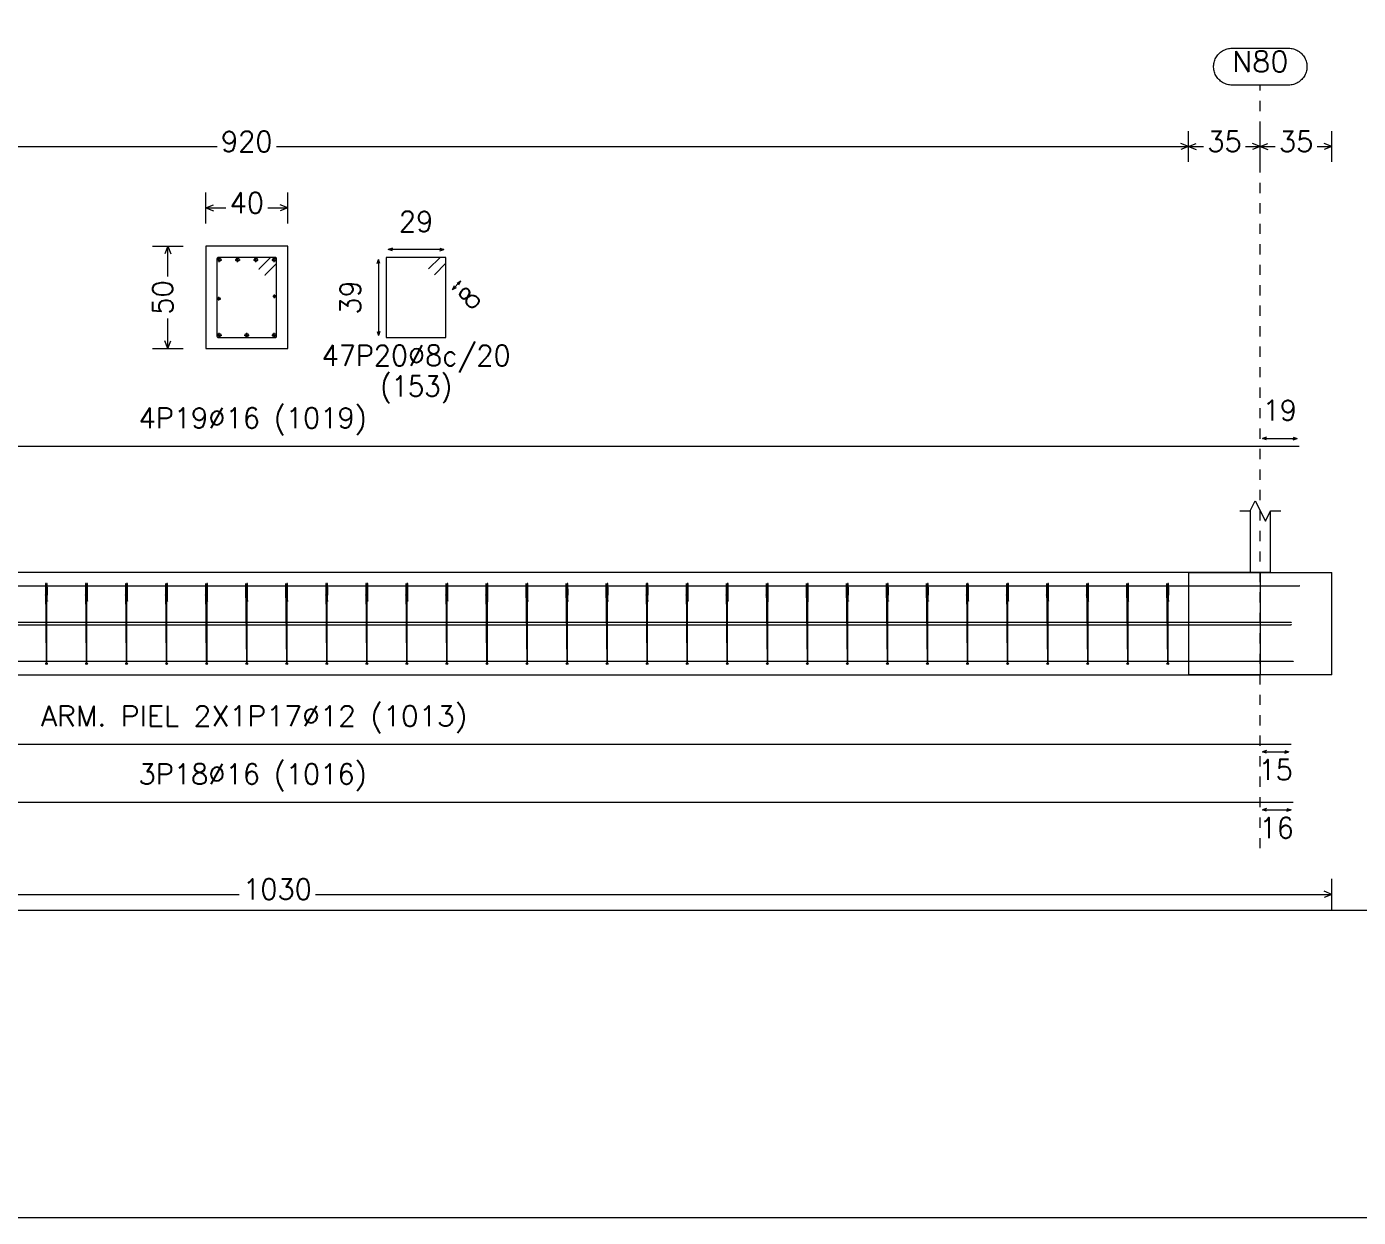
# Model space of a CAD drawing. Header units: millimetres. Extents: x -252 to 259, y -4 to 137.
# Drawn here: x 210.85 to 223.86, y 68.39 to 80.02 of the extents above; entities that cross this region are included whole.
import ezdxf
from ezdxf.enums import TextEntityAlignment as Align

# ---------------------------------------------------------------- set-up
doc = ezdxf.new("R2010")
doc.units = ezdxf.units.MM
doc.linetypes.add('CYPE_PUNTO', pattern=[0.075, 0, -0.075])
for name, color, linetype, lineweight in [('CIM_COTAS', 2, 'Continuous', 0), ('CIM_DIB_ARMADOS', 4, 'Continuous', 0), ('CIM_GEOMETRIA', 2, 'Continuous', 0), ('CIM_TXT_ARMADOS', 3, 'Continuous', 0), ('RECUAD_LIMITES', 2, 'Continuous', 0), ('RECUAD_MARCO', 1, 'Continuous', 20)]:
    doc.layers.add(name, color=color, linetype=linetype, lineweight=lineweight)
doc.styles.add('CYPETXT', font='romans__.ttf', dxfattribs={"height": 0.2})

msp = doc.modelspace()

# ---------------------------------------------------------------- hatches: boundary and pattern name
at = {"layer": 'CIM_DIB_ARMADOS'}
h = msp.add_hatch(color=256, dxfattribs=at)
edge = h.paths.add_edge_path(flags=0)
edge.add_arc((213.126, 77.658), 0.0016, 0, 360)
h = msp.add_hatch(color=256, dxfattribs=at)
edge = h.paths.add_edge_path(flags=0)
edge.add_arc((213.184, 77.6), 0.0016, 0, 360)
h = msp.add_hatch(color=256, dxfattribs=at)
edge = h.paths.add_edge_path(flags=0)
edge.add_arc((223.285, 74.562), 0.0016, 0, 360)
h = msp.add_hatch(color=256, dxfattribs=at)
edge = h.paths.add_edge_path(flags=0)
edge.add_arc((211.04, 74.473), 0.0016, 0, 360)
h = msp.add_hatch(color=256, dxfattribs=at)
edge = h.paths.add_edge_path(flags=0)
edge.add_arc((211.057, 74.415), 0.0016, 0, 360)
h = msp.add_hatch(color=256, dxfattribs=at)
edge = h.paths.add_edge_path(flags=0)
edge.add_arc((211.431, 74.473), 0.0016, 0, 360)
h = msp.add_hatch(color=256, dxfattribs=at)
edge = h.paths.add_edge_path(flags=0)
edge.add_arc((211.448, 74.415), 0.0016, 0, 360)
h = msp.add_hatch(color=256, dxfattribs=at)
edge = h.paths.add_edge_path(flags=0)
edge.add_arc((211.822, 74.473), 0.0016, 0, 360)
h = msp.add_hatch(color=256, dxfattribs=at)
edge = h.paths.add_edge_path(flags=0)
edge.add_arc((211.84, 74.415), 0.0016, 0, 360)
h = msp.add_hatch(color=256, dxfattribs=at)
edge = h.paths.add_edge_path(flags=0)
edge.add_arc((212.213, 74.473), 0.0016, 0, 360)
h = msp.add_hatch(color=256, dxfattribs=at)
edge = h.paths.add_edge_path(flags=0)
edge.add_arc((212.231, 74.415), 0.0016, 0, 360)
h = msp.add_hatch(color=256, dxfattribs=at)
edge = h.paths.add_edge_path(flags=0)
edge.add_arc((212.604, 74.473), 0.0016, 0, 360)
h = msp.add_hatch(color=256, dxfattribs=at)
edge = h.paths.add_edge_path(flags=0)
edge.add_arc((212.622, 74.415), 0.0016, 0, 360)
h = msp.add_hatch(color=256, dxfattribs=at)
edge = h.paths.add_edge_path(flags=0)
edge.add_arc((212.996, 74.473), 0.0016, 0, 360)
h = msp.add_hatch(color=256, dxfattribs=at)
edge = h.paths.add_edge_path(flags=0)
edge.add_arc((213.013, 74.415), 0.0016, 0, 360)
h = msp.add_hatch(color=256, dxfattribs=at)
edge = h.paths.add_edge_path(flags=0)
edge.add_arc((213.387, 74.473), 0.0016, 0, 360)
h = msp.add_hatch(color=256, dxfattribs=at)
edge = h.paths.add_edge_path(flags=0)
edge.add_arc((213.404, 74.415), 0.0016, 0, 360)
h = msp.add_hatch(color=256, dxfattribs=at)
edge = h.paths.add_edge_path(flags=0)
edge.add_arc((213.778, 74.473), 0.0016, 0, 360)
h = msp.add_hatch(color=256, dxfattribs=at)
edge = h.paths.add_edge_path(flags=0)
edge.add_arc((213.795, 74.415), 0.0016, 0, 360)
h = msp.add_hatch(color=256, dxfattribs=at)
edge = h.paths.add_edge_path(flags=0)
edge.add_arc((214.169, 74.473), 0.0016, 0, 360)
h = msp.add_hatch(color=256, dxfattribs=at)
edge = h.paths.add_edge_path(flags=0)
edge.add_arc((214.186, 74.415), 0.0016, 0, 360)
h = msp.add_hatch(color=256, dxfattribs=at)
edge = h.paths.add_edge_path(flags=0)
edge.add_arc((214.56, 74.473), 0.0016, 0, 360)
h = msp.add_hatch(color=256, dxfattribs=at)
edge = h.paths.add_edge_path(flags=0)
edge.add_arc((214.578, 74.415), 0.0016, 0, 360)
h = msp.add_hatch(color=256, dxfattribs=at)
edge = h.paths.add_edge_path(flags=0)
edge.add_arc((214.951, 74.473), 0.0016, 0, 360)
h = msp.add_hatch(color=256, dxfattribs=at)
edge = h.paths.add_edge_path(flags=0)
edge.add_arc((214.969, 74.415), 0.0016, 0, 360)
h = msp.add_hatch(color=256, dxfattribs=at)
edge = h.paths.add_edge_path(flags=0)
edge.add_arc((215.342, 74.473), 0.0016, 0, 360)
h = msp.add_hatch(color=256, dxfattribs=at)
edge = h.paths.add_edge_path(flags=0)
edge.add_arc((215.36, 74.415), 0.0016, 0, 360)
h = msp.add_hatch(color=256, dxfattribs=at)
edge = h.paths.add_edge_path(flags=0)
edge.add_arc((215.734, 74.473), 0.0016, 0, 360)
h = msp.add_hatch(color=256, dxfattribs=at)
edge = h.paths.add_edge_path(flags=0)
edge.add_arc((215.751, 74.415), 0.0016, 0, 360)
h = msp.add_hatch(color=256, dxfattribs=at)
edge = h.paths.add_edge_path(flags=0)
edge.add_arc((216.125, 74.473), 0.0016, 0, 360)
h = msp.add_hatch(color=256, dxfattribs=at)
edge = h.paths.add_edge_path(flags=0)
edge.add_arc((216.142, 74.415), 0.0016, 0, 360)
h = msp.add_hatch(color=256, dxfattribs=at)
edge = h.paths.add_edge_path(flags=0)
edge.add_arc((216.516, 74.473), 0.0016, 0, 360)
h = msp.add_hatch(color=256, dxfattribs=at)
edge = h.paths.add_edge_path(flags=0)
edge.add_arc((216.533, 74.415), 0.0016, 0, 360)
h = msp.add_hatch(color=256, dxfattribs=at)
edge = h.paths.add_edge_path(flags=0)
edge.add_arc((216.907, 74.473), 0.0016, 0, 360)
h = msp.add_hatch(color=256, dxfattribs=at)
edge = h.paths.add_edge_path(flags=0)
edge.add_arc((216.924, 74.415), 0.0016, 0, 360)
h = msp.add_hatch(color=256, dxfattribs=at)
edge = h.paths.add_edge_path(flags=0)
edge.add_arc((217.298, 74.473), 0.0016, 0, 360)
h = msp.add_hatch(color=256, dxfattribs=at)
edge = h.paths.add_edge_path(flags=0)
edge.add_arc((217.316, 74.415), 0.0016, 0, 360)
h = msp.add_hatch(color=256, dxfattribs=at)
edge = h.paths.add_edge_path(flags=0)
edge.add_arc((217.689, 74.473), 0.0016, 0, 360)
h = msp.add_hatch(color=256, dxfattribs=at)
edge = h.paths.add_edge_path(flags=0)
edge.add_arc((217.707, 74.415), 0.0016, 0, 360)
h = msp.add_hatch(color=256, dxfattribs=at)
edge = h.paths.add_edge_path(flags=0)
edge.add_arc((218.081, 74.473), 0.0016, 0, 360)
h = msp.add_hatch(color=256, dxfattribs=at)
edge = h.paths.add_edge_path(flags=0)
edge.add_arc((218.098, 74.415), 0.0016, 0, 360)
h = msp.add_hatch(color=256, dxfattribs=at)
edge = h.paths.add_edge_path(flags=0)
edge.add_arc((218.472, 74.473), 0.0016, 0, 360)
h = msp.add_hatch(color=256, dxfattribs=at)
edge = h.paths.add_edge_path(flags=0)
edge.add_arc((218.489, 74.415), 0.0016, 0, 360)
h = msp.add_hatch(color=256, dxfattribs=at)
edge = h.paths.add_edge_path(flags=0)
edge.add_arc((218.863, 74.473), 0.0016, 0, 360)
h = msp.add_hatch(color=256, dxfattribs=at)
edge = h.paths.add_edge_path(flags=0)
edge.add_arc((218.88, 74.415), 0.0016, 0, 360)
h = msp.add_hatch(color=256, dxfattribs=at)
edge = h.paths.add_edge_path(flags=0)
edge.add_arc((219.254, 74.473), 0.0016, 0, 360)
h = msp.add_hatch(color=256, dxfattribs=at)
edge = h.paths.add_edge_path(flags=0)
edge.add_arc((219.271, 74.415), 0.0016, 0, 360)
h = msp.add_hatch(color=256, dxfattribs=at)
edge = h.paths.add_edge_path(flags=0)
edge.add_arc((219.645, 74.473), 0.0016, 0, 360)
h = msp.add_hatch(color=256, dxfattribs=at)
edge = h.paths.add_edge_path(flags=0)
edge.add_arc((219.662, 74.415), 0.0016, 0, 360)
h = msp.add_hatch(color=256, dxfattribs=at)
edge = h.paths.add_edge_path(flags=0)
edge.add_arc((220.036, 74.473), 0.0016, 0, 360)
h = msp.add_hatch(color=256, dxfattribs=at)
edge = h.paths.add_edge_path(flags=0)
edge.add_arc((220.054, 74.415), 0.0016, 0, 360)
h = msp.add_hatch(color=256, dxfattribs=at)
edge = h.paths.add_edge_path(flags=0)
edge.add_arc((220.427, 74.473), 0.0016, 0, 360)
h = msp.add_hatch(color=256, dxfattribs=at)
edge = h.paths.add_edge_path(flags=0)
edge.add_arc((220.445, 74.415), 0.0016, 0, 360)
h = msp.add_hatch(color=256, dxfattribs=at)
edge = h.paths.add_edge_path(flags=0)
edge.add_arc((220.819, 74.473), 0.0016, 0, 360)
h = msp.add_hatch(color=256, dxfattribs=at)
edge = h.paths.add_edge_path(flags=0)
edge.add_arc((220.836, 74.415), 0.0016, 0, 360)
h = msp.add_hatch(color=256, dxfattribs=at)
edge = h.paths.add_edge_path(flags=0)
edge.add_arc((221.21, 74.473), 0.0016, 0, 360)
h = msp.add_hatch(color=256, dxfattribs=at)
edge = h.paths.add_edge_path(flags=0)
edge.add_arc((221.227, 74.415), 0.0016, 0, 360)
h = msp.add_hatch(color=256, dxfattribs=at)
edge = h.paths.add_edge_path(flags=0)
edge.add_arc((221.601, 74.473), 0.0016, 0, 360)
h = msp.add_hatch(color=256, dxfattribs=at)
edge = h.paths.add_edge_path(flags=0)
edge.add_arc((221.618, 74.415), 0.0016, 0, 360)
h = msp.add_hatch(color=256, dxfattribs=at)
edge = h.paths.add_edge_path(flags=0)
edge.add_arc((221.992, 74.473), 0.0016, 0, 360)
h = msp.add_hatch(color=256, dxfattribs=at)
edge = h.paths.add_edge_path(flags=0)
edge.add_arc((222.009, 74.415), 0.0016, 0, 360)
h = msp.add_hatch(color=256, dxfattribs=at)
edge = h.paths.add_edge_path(flags=0)
edge.add_arc((223.205, 74.206), 0.0016, 0, 360)
h = msp.add_hatch(color=256, dxfattribs=at)
edge = h.paths.add_edge_path(flags=0)
edge.add_arc((223.205, 74.182), 0.0016, 0, 360)
h = msp.add_hatch(color=256, dxfattribs=at)
edge = h.paths.add_edge_path(flags=0)
edge.add_arc((223.225, 73.826), 0.0016, 0, 360)

# ---------------------------------------------------------------- linework, layer by layer
at = {"layer": 'CIM_COTAS', "linetype": 'CYPE_PUNTO'}
msp.add_line((222.905, 71.999), (222.905, 79.454), dxfattribs=at)
at = {"layer": 'CIM_COTAS'}
for p, q in [((222.205, 78.704), (222.205, 79.004)), ((222.205, 78.704), (222.205, 79.004)), ((222.905, 78.704), (222.905, 79.004)), ((222.905, 78.704), (222.905, 79.004)), ((223.605, 78.704), (223.605, 79.004)), ((203.805, 78.853), (212.715, 78.853)), ((213.294, 78.853), (222.205, 78.853)), ((222.205, 78.853), (222.13, 78.883)), ((222.205, 78.853), (222.13, 78.823)), ((222.205, 78.853), (222.28, 78.883)), ((222.205, 78.853), (222.28, 78.823)), ((222.205, 78.853), (222.349, 78.853)), ((222.76, 78.853), (222.905, 78.853)), ((222.905, 78.853), (222.83, 78.883)), ((222.905, 78.853), (222.83, 78.823)), ((222.905, 78.853), (222.98, 78.883)), ((222.905, 78.853), (222.98, 78.823)), ((222.905, 78.853), (223.049, 78.853)), ((223.46, 78.853), (223.605, 78.853)), ((223.605, 78.853), (223.53, 78.883)), ((223.605, 78.853), (223.53, 78.823)), ((212.605, 78.103), (212.605, 78.404)), ((213.405, 78.103), (213.405, 78.404)), ((212.605, 78.254), (212.68, 78.284)), ((212.605, 78.254), (212.68, 78.224)), ((212.605, 78.254), (212.799, 78.254)), ((213.21, 78.254), (213.405, 78.254)), ((213.405, 78.254), (213.33, 78.284)), ((213.405, 78.254), (213.33, 78.224)), ((212.084, 77.879), (212.384, 77.879)), ((212.234, 77.879), (212.204, 77.804)), ((212.234, 77.879), (212.264, 77.804)), ((212.234, 77.585), (212.234, 77.879)), ((212.234, 76.879), (212.234, 77.174)), ((212.084, 76.879), (212.384, 76.879)), ((212.234, 76.879), (212.204, 76.954)), ((212.234, 76.879), (212.264, 76.954)), ((223.605, 71.399), (223.605, 71.699)), ((203.005, 71.549), (212.931, 71.549)), ((213.678, 71.549), (223.605, 71.549)), ((223.605, 71.549), (223.53, 71.579)), ((223.605, 71.549), (223.53, 71.519))]:
    msp.add_line(p, q, dxfattribs=at)
msp.add_lwpolyline([(223.181, 79.814), (223.193, 79.813), (223.205, 79.812), (223.217, 79.81), (223.228, 79.807), (223.24, 79.804), (223.251, 79.799), (223.262, 79.794), (223.272, 79.788), (223.283, 79.782), (223.292, 79.775), (223.301, 79.767), (223.31, 79.759), (223.318, 79.75), (223.326, 79.74), (223.332, 79.73), (223.339, 79.72), (223.344, 79.709), (223.349, 79.698), (223.353, 79.687), (223.356, 79.675), (223.358, 79.663), (223.36, 79.652), (223.361, 79.64), (223.361, 79.627), (223.36, 79.615), (223.358, 79.604), (223.356, 79.592), (223.353, 79.58), (223.349, 79.569), (223.344, 79.558), (223.339, 79.547), (223.332, 79.537), (223.326, 79.527), (223.318, 79.517), (223.31, 79.508), (223.301, 79.5), (223.292, 79.492), (223.283, 79.485), (223.272, 79.479), (223.262, 79.473), (223.251, 79.468), (223.24, 79.463), (223.228, 79.46), (223.217, 79.457), (223.205, 79.455), (223.193, 79.454), (223.181, 79.454), (222.629, 79.454), (222.617, 79.454), (222.605, 79.455), (222.593, 79.457), (222.581, 79.46), (222.57, 79.463), (222.558, 79.468), (222.548, 79.473), (222.537, 79.479), (222.527, 79.485), (222.517, 79.492), (222.508, 79.5), (222.499, 79.508), (222.491, 79.517), (222.484, 79.527), (222.477, 79.537), (222.471, 79.547), (222.465, 79.558), (222.461, 79.569), (222.457, 79.58), (222.454, 79.592), (222.451, 79.604), (222.45, 79.615), (222.449, 79.627), (222.449, 79.64), (222.45, 79.652), (222.451, 79.663), (222.454, 79.675), (222.457, 79.687), (222.461, 79.698), (222.465, 79.709), (222.471, 79.72), (222.477, 79.73), (222.484, 79.74), (222.491, 79.75), (222.499, 79.759), (222.508, 79.767), (222.517, 79.775), (222.527, 79.782), (222.537, 79.788), (222.548, 79.794), (222.558, 79.799), (222.57, 79.804), (222.581, 79.807), (222.593, 79.81), (222.605, 79.812), (222.617, 79.813), (222.629, 79.814), (223.181, 79.814)], close=True, dxfattribs=at)
at = {"layer": 'CIM_DIB_ARMADOS'}
for p, q in [((212.713, 77.747), (212.761, 77.747)), ((212.737, 77.723), (212.737, 77.771)), ((212.891, 77.747), (212.939, 77.747)), ((212.915, 77.723), (212.915, 77.771)), ((213.07, 77.747), (213.118, 77.747)), ((213.094, 77.723), (213.094, 77.771)), ((213.249, 77.747), (213.297, 77.747)), ((213.273, 77.723), (213.273, 77.771)), ((213.277, 77.373), (213.277, 77.409)), ((212.715, 77.367), (212.751, 77.367)), ((212.733, 77.349), (212.733, 77.385)), ((213.259, 77.391), (213.295, 77.391)), ((212.713, 77.011), (212.761, 77.011)), ((212.737, 76.987), (212.737, 77.035)), ((212.981, 77.011), (213.029, 77.011)), ((213.005, 76.987), (213.005, 77.035)), ((213.249, 77.011), (213.297, 77.011)), ((213.273, 76.987), (213.273, 77.035))]:
    msp.add_line(p, q, dxfattribs=at)
for points in [[(213.184, 77.6), (213.292, 77.708), (213.296, 77.714), (213.297, 77.72), (213.297, 77.755), (213.295, 77.763), (213.289, 77.769), (213.281, 77.771), (212.729, 77.771), (212.721, 77.769), (212.715, 77.763), (212.713, 77.755), (212.713, 77.003), (212.715, 76.995), (212.721, 76.989), (212.729, 76.987), (213.281, 76.987), (213.289, 76.989), (213.295, 76.995), (213.297, 77.003), (213.297, 77.755), (213.295, 77.763), (213.289, 77.769), (213.281, 77.771), (213.245, 77.771), (213.239, 77.77), (213.234, 77.766), (213.126, 77.658)], [(214.838, 77.6), (214.951, 77.713), (214.951, 77.771), (214.367, 77.771), (214.367, 76.987), (214.951, 76.987), (214.951, 77.771), (214.893, 77.771), (214.78, 77.658)], [(203.221, 75.607), (203.221, 75.927), (222.905, 75.927), (223.285, 75.927)], [(203.221, 74.242), (203.221, 74.538), (203.224, 74.55), (203.233, 74.559), (203.245, 74.562), (222.905, 74.562), (223.285, 74.562)], [(211.057, 74.415), (211.058, 74.523), (211.058, 74.529), (211.058, 74.535), (211.057, 74.57), (211.057, 74.578), (211.057, 74.584), (211.057, 74.586), (211.049, 74.586), (211.049, 74.584), (211.049, 74.578), (211.049, 74.57), (211.049, 73.818), (211.049, 73.81), (211.049, 73.804), (211.049, 73.802), (211.049, 73.804), (211.049, 73.81), (211.049, 73.818), (211.041, 74.57), (211.041, 74.578), (211.041, 74.584), (211.041, 74.586), (211.04, 74.586), (211.04, 74.585), (211.04, 74.581), (211.04, 74.473)], [(211.448, 74.415), (211.449, 74.523), (211.449, 74.529), (211.449, 74.535), (211.448, 74.57), (211.448, 74.578), (211.448, 74.584), (211.448, 74.586), (211.44, 74.586), (211.44, 74.584), (211.44, 74.578), (211.44, 74.57), (211.44, 73.818), (211.44, 73.81), (211.44, 73.804), (211.44, 73.802), (211.44, 73.804), (211.44, 73.81), (211.44, 73.818), (211.432, 74.57), (211.432, 74.578), (211.432, 74.584), (211.432, 74.586), (211.431, 74.586), (211.431, 74.585), (211.431, 74.581), (211.431, 74.473)], [(211.84, 74.415), (211.84, 74.523), (211.84, 74.529), (211.84, 74.535), (211.839, 74.57), (211.839, 74.578), (211.839, 74.584), (211.839, 74.586), (211.832, 74.586), (211.831, 74.584), (211.831, 74.578), (211.831, 74.57), (211.831, 73.818), (211.831, 73.81), (211.831, 73.804), (211.831, 73.802), (211.831, 73.804), (211.831, 73.81), (211.831, 73.818), (211.823, 74.57), (211.823, 74.578), (211.823, 74.584), (211.823, 74.586), (211.823, 74.586), (211.823, 74.585), (211.822, 74.581), (211.822, 74.473)], [(212.231, 74.415), (212.231, 74.523), (212.231, 74.529), (212.231, 74.535), (212.231, 74.57), (212.231, 74.578), (212.23, 74.584), (212.23, 74.586), (212.223, 74.586), (212.223, 74.584), (212.222, 74.578), (212.222, 74.57), (212.222, 73.818), (212.222, 73.81), (212.222, 73.804), (212.222, 73.802), (212.222, 73.804), (212.222, 73.81), (212.222, 73.818), (212.215, 74.57), (212.215, 74.578), (212.214, 74.584), (212.214, 74.586), (212.214, 74.586), (212.214, 74.585), (212.214, 74.581), (212.213, 74.473)], [(212.622, 74.415), (212.622, 74.523), (212.622, 74.529), (212.622, 74.535), (212.622, 74.57), (212.622, 74.578), (212.622, 74.584), (212.621, 74.586), (212.614, 74.586), (212.614, 74.584), (212.614, 74.578), (212.614, 74.57), (212.614, 73.818), (212.614, 73.81), (212.614, 73.804), (212.614, 73.802), (212.614, 73.804), (212.614, 73.81), (212.613, 73.818), (212.606, 74.57), (212.606, 74.578), (212.606, 74.584), (212.605, 74.586), (212.605, 74.586), (212.605, 74.585), (212.605, 74.581), (212.604, 74.473)], [(213.013, 74.415), (213.013, 74.523), (213.013, 74.529), (213.013, 74.535), (213.013, 74.57), (213.013, 74.578), (213.013, 74.584), (213.013, 74.586), (213.005, 74.586), (213.005, 74.584), (213.005, 74.578), (213.005, 74.57), (213.005, 73.818), (213.005, 73.81), (213.005, 73.804), (213.005, 73.802), (213.005, 73.804), (213.005, 73.81), (213.005, 73.818), (212.997, 74.57), (212.997, 74.578), (212.997, 74.584), (212.997, 74.586), (212.996, 74.586), (212.996, 74.585), (212.996, 74.581), (212.996, 74.473)], [(213.404, 74.415), (213.404, 74.523), (213.404, 74.529), (213.404, 74.535), (213.404, 74.57), (213.404, 74.578), (213.404, 74.584), (213.404, 74.586), (213.396, 74.586), (213.396, 74.584), (213.396, 74.578), (213.396, 74.57), (213.396, 73.818), (213.396, 73.81), (213.396, 73.804), (213.396, 73.802), (213.396, 73.804), (213.396, 73.81), (213.396, 73.818), (213.388, 74.57), (213.388, 74.578), (213.388, 74.584), (213.388, 74.586), (213.387, 74.586), (213.387, 74.585), (213.387, 74.581), (213.387, 74.473)], [(213.795, 74.415), (213.796, 74.523), (213.796, 74.529), (213.796, 74.535), (213.795, 74.57), (213.795, 74.578), (213.795, 74.584), (213.795, 74.586), (213.787, 74.586), (213.787, 74.584), (213.787, 74.578), (213.787, 74.57), (213.787, 73.818), (213.787, 73.81), (213.787, 73.804), (213.787, 73.802), (213.787, 73.804), (213.787, 73.81), (213.787, 73.818), (213.779, 74.57), (213.779, 74.578), (213.779, 74.584), (213.779, 74.586), (213.778, 74.586), (213.778, 74.585), (213.778, 74.581), (213.778, 74.473)], [(214.186, 74.415), (214.187, 74.523), (214.187, 74.529), (214.187, 74.535), (214.186, 74.57), (214.186, 74.578), (214.186, 74.584), (214.186, 74.586), (214.178, 74.586), (214.178, 74.584), (214.178, 74.578), (214.178, 74.57), (214.178, 73.818), (214.178, 73.81), (214.178, 73.804), (214.178, 73.802), (214.178, 73.804), (214.178, 73.81), (214.178, 73.818), (214.17, 74.57), (214.17, 74.578), (214.17, 74.584), (214.17, 74.586), (214.169, 74.586), (214.169, 74.585), (214.169, 74.581), (214.169, 74.473)], [(214.578, 74.415), (214.578, 74.523), (214.578, 74.529), (214.578, 74.535), (214.578, 74.57), (214.577, 74.578), (214.577, 74.584), (214.577, 74.586), (214.57, 74.586), (214.569, 74.584), (214.569, 74.578), (214.569, 74.57), (214.569, 73.818), (214.569, 73.81), (214.569, 73.804), (214.569, 73.802), (214.569, 73.804), (214.569, 73.81), (214.569, 73.818), (214.562, 74.57), (214.561, 74.578), (214.561, 74.584), (214.561, 74.586), (214.561, 74.586), (214.561, 74.585), (214.561, 74.581), (214.56, 74.473)], [(214.969, 74.415), (214.969, 74.523), (214.969, 74.529), (214.969, 74.535), (214.969, 74.57), (214.969, 74.578), (214.968, 74.584), (214.968, 74.586), (214.961, 74.586), (214.961, 74.584), (214.961, 74.578), (214.96, 74.57), (214.96, 73.818), (214.96, 73.81), (214.96, 73.804), (214.96, 73.802), (214.96, 73.804), (214.96, 73.81), (214.96, 73.818), (214.953, 74.57), (214.953, 74.578), (214.952, 74.584), (214.952, 74.586), (214.952, 74.586), (214.952, 74.585), (214.952, 74.581), (214.951, 74.473)], [(215.36, 74.415), (215.36, 74.523), (215.36, 74.529), (215.36, 74.535), (215.36, 74.57), (215.36, 74.578), (215.36, 74.584), (215.359, 74.586), (215.352, 74.586), (215.352, 74.584), (215.352, 74.578), (215.352, 74.57), (215.352, 73.818), (215.352, 73.81), (215.352, 73.804), (215.352, 73.802), (215.352, 73.804), (215.352, 73.81), (215.351, 73.818), (215.344, 74.57), (215.344, 74.578), (215.344, 74.584), (215.343, 74.586), (215.343, 74.586), (215.343, 74.585), (215.343, 74.581), (215.342, 74.473)], [(215.751, 74.415), (215.751, 74.523), (215.751, 74.529), (215.751, 74.535), (215.751, 74.57), (215.751, 74.578), (215.751, 74.584), (215.751, 74.586), (215.743, 74.586), (215.743, 74.584), (215.743, 74.578), (215.743, 74.57), (215.743, 73.818), (215.743, 73.81), (215.743, 73.804), (215.743, 73.802), (215.743, 73.804), (215.743, 73.81), (215.743, 73.818), (215.735, 74.57), (215.735, 74.578), (215.735, 74.584), (215.735, 74.586), (215.734, 74.586), (215.734, 74.585), (215.734, 74.581), (215.734, 74.473)], [(216.142, 74.415), (216.143, 74.523), (216.143, 74.529), (216.142, 74.535), (216.142, 74.57), (216.142, 74.578), (216.142, 74.584), (216.142, 74.586), (216.134, 74.586), (216.134, 74.584), (216.134, 74.578), (216.134, 74.57), (216.134, 73.818), (216.134, 73.81), (216.134, 73.804), (216.134, 73.802), (216.134, 73.804), (216.134, 73.81), (216.134, 73.818), (216.126, 74.57), (216.126, 74.578), (216.126, 74.584), (216.126, 74.586), (216.125, 74.586), (216.125, 74.585), (216.125, 74.581), (216.125, 74.473)], [(216.533, 74.415), (216.534, 74.523), (216.534, 74.529), (216.534, 74.535), (216.533, 74.57), (216.533, 74.578), (216.533, 74.584), (216.533, 74.586), (216.525, 74.586), (216.525, 74.584), (216.525, 74.578), (216.525, 74.57), (216.525, 73.818), (216.525, 73.81), (216.525, 73.804), (216.525, 73.802), (216.525, 73.804), (216.525, 73.81), (216.525, 73.818), (216.517, 74.57), (216.517, 74.578), (216.517, 74.584), (216.517, 74.586), (216.516, 74.586), (216.516, 74.585), (216.516, 74.581), (216.516, 74.473)], [(216.924, 74.415), (216.925, 74.523), (216.925, 74.529), (216.925, 74.535), (216.924, 74.57), (216.924, 74.578), (216.924, 74.584), (216.924, 74.586), (216.916, 74.586), (216.916, 74.584), (216.916, 74.578), (216.916, 74.57), (216.916, 73.818), (216.916, 73.81), (216.916, 73.804), (216.916, 73.802), (216.916, 73.804), (216.916, 73.81), (216.916, 73.818), (216.908, 74.57), (216.908, 74.578), (216.908, 74.584), (216.908, 74.586), (216.908, 74.586), (216.907, 74.585), (216.907, 74.581), (216.907, 74.473)], [(217.316, 74.415), (217.316, 74.523), (217.316, 74.529), (217.316, 74.535), (217.316, 74.57), (217.315, 74.578), (217.315, 74.584), (217.315, 74.586), (217.308, 74.586), (217.308, 74.584), (217.307, 74.578), (217.307, 74.57), (217.307, 73.818), (217.307, 73.81), (217.307, 73.804), (217.307, 73.802), (217.307, 73.804), (217.307, 73.81), (217.307, 73.818), (217.3, 74.57), (217.299, 74.578), (217.299, 74.584), (217.299, 74.586), (217.299, 74.586), (217.299, 74.585), (217.299, 74.581), (217.298, 74.473)], [(217.707, 74.415), (217.707, 74.523), (217.707, 74.529), (217.707, 74.535), (217.707, 74.57), (217.707, 74.578), (217.706, 74.584), (217.706, 74.586), (217.699, 74.586), (217.699, 74.584), (217.699, 74.578), (217.699, 74.57), (217.699, 73.818), (217.699, 73.81), (217.699, 73.804), (217.699, 73.802), (217.699, 73.804), (217.698, 73.81), (217.698, 73.818), (217.691, 74.57), (217.691, 74.578), (217.69, 74.584), (217.69, 74.586), (217.69, 74.586), (217.69, 74.585), (217.69, 74.581), (217.689, 74.473)], [(218.098, 74.415), (218.098, 74.523), (218.098, 74.529), (218.098, 74.535), (218.098, 74.57), (218.098, 74.578), (218.098, 74.584), (218.097, 74.586), (218.09, 74.586), (218.09, 74.584), (218.09, 74.578), (218.09, 74.57), (218.09, 73.818), (218.09, 73.81), (218.09, 73.804), (218.09, 73.802), (218.09, 73.804), (218.09, 73.81), (218.09, 73.818), (218.082, 74.57), (218.082, 74.578), (218.082, 74.584), (218.081, 74.586), (218.081, 74.586), (218.081, 74.585), (218.081, 74.581), (218.081, 74.473)], [(218.489, 74.415), (218.489, 74.523), (218.489, 74.529), (218.489, 74.535), (218.489, 74.57), (218.489, 74.578), (218.489, 74.584), (218.489, 74.586), (218.481, 74.586), (218.481, 74.584), (218.481, 74.578), (218.481, 74.57), (218.481, 73.818), (218.481, 73.81), (218.481, 73.804), (218.481, 73.802), (218.481, 73.804), (218.481, 73.81), (218.481, 73.818), (218.473, 74.57), (218.473, 74.578), (218.473, 74.584), (218.473, 74.586), (218.472, 74.586), (218.472, 74.585), (218.472, 74.581), (218.472, 74.473)], [(218.88, 74.415), (218.881, 74.523), (218.881, 74.529), (218.881, 74.535), (218.88, 74.57), (218.88, 74.578), (218.88, 74.584), (218.88, 74.586), (218.872, 74.586), (218.872, 74.584), (218.872, 74.578), (218.872, 74.57), (218.872, 73.818), (218.872, 73.81), (218.872, 73.804), (218.872, 73.802), (218.872, 73.804), (218.872, 73.81), (218.872, 73.818), (218.864, 74.57), (218.864, 74.578), (218.864, 74.584), (218.864, 74.586), (218.863, 74.586), (218.863, 74.585), (218.863, 74.581), (218.863, 74.473)], [(219.271, 74.415), (219.272, 74.523), (219.272, 74.529), (219.272, 74.535), (219.271, 74.57), (219.271, 74.578), (219.271, 74.584), (219.271, 74.586), (219.263, 74.586), (219.263, 74.584), (219.263, 74.578), (219.263, 74.57), (219.263, 73.818), (219.263, 73.81), (219.263, 73.804), (219.263, 73.802), (219.263, 73.804), (219.263, 73.81), (219.263, 73.818), (219.255, 74.57), (219.255, 74.578), (219.255, 74.584), (219.255, 74.586), (219.254, 74.586), (219.254, 74.585), (219.254, 74.581), (219.254, 74.473)], [(219.662, 74.415), (219.663, 74.523), (219.663, 74.529), (219.663, 74.535), (219.662, 74.57), (219.662, 74.578), (219.662, 74.584), (219.662, 74.586), (219.655, 74.586), (219.654, 74.584), (219.654, 74.578), (219.654, 74.57), (219.654, 73.818), (219.654, 73.81), (219.654, 73.804), (219.654, 73.802), (219.654, 73.804), (219.654, 73.81), (219.654, 73.818), (219.646, 74.57), (219.646, 74.578), (219.646, 74.584), (219.646, 74.586), (219.646, 74.586), (219.646, 74.585), (219.645, 74.581), (219.645, 74.473)], [(220.054, 74.415), (220.054, 74.523), (220.054, 74.529), (220.054, 74.535), (220.054, 74.57), (220.053, 74.578), (220.053, 74.584), (220.053, 74.586), (220.046, 74.586), (220.046, 74.584), (220.045, 74.578), (220.045, 74.57), (220.045, 73.818), (220.045, 73.81), (220.045, 73.804), (220.045, 73.802), (220.045, 73.804), (220.045, 73.81), (220.045, 73.818), (220.038, 74.57), (220.037, 74.578), (220.037, 74.584), (220.037, 74.586), (220.037, 74.586), (220.037, 74.585), (220.037, 74.581), (220.036, 74.473)], [(220.445, 74.415), (220.445, 74.523), (220.445, 74.529), (220.445, 74.535), (220.445, 74.57), (220.445, 74.578), (220.444, 74.584), (220.444, 74.586), (220.437, 74.586), (220.437, 74.584), (220.437, 74.578), (220.437, 74.57), (220.437, 73.818), (220.437, 73.81), (220.437, 73.804), (220.437, 73.802), (220.437, 73.804), (220.437, 73.81), (220.436, 73.818), (220.429, 74.57), (220.429, 74.578), (220.428, 74.584), (220.428, 74.586), (220.428, 74.586), (220.428, 74.585), (220.428, 74.581), (220.427, 74.473)], [(220.836, 74.415), (220.836, 74.523), (220.836, 74.529), (220.836, 74.535), (220.836, 74.57), (220.836, 74.578), (220.836, 74.584), (220.836, 74.586), (220.828, 74.586), (220.828, 74.584), (220.828, 74.578), (220.828, 74.57), (220.828, 73.818), (220.828, 73.81), (220.828, 73.804), (220.828, 73.802), (220.828, 73.804), (220.828, 73.81), (220.828, 73.818), (220.82, 74.57), (220.82, 74.578), (220.82, 74.584), (220.82, 74.586), (220.819, 74.586), (220.819, 74.585), (220.819, 74.581), (220.819, 74.473)], [(221.227, 74.415), (221.227, 74.523), (221.227, 74.529), (221.227, 74.535), (221.227, 74.57), (221.227, 74.578), (221.227, 74.584), (221.227, 74.586), (221.219, 74.586), (221.219, 74.584), (221.219, 74.578), (221.219, 74.57), (221.219, 73.818), (221.219, 73.81), (221.219, 73.804), (221.219, 73.802), (221.219, 73.804), (221.219, 73.81), (221.219, 73.818), (221.211, 74.57), (221.211, 74.578), (221.211, 74.584), (221.211, 74.586), (221.21, 74.586), (221.21, 74.585), (221.21, 74.581), (221.21, 74.473)], [(221.618, 74.415), (221.619, 74.523), (221.619, 74.529), (221.619, 74.535), (221.618, 74.57), (221.618, 74.578), (221.618, 74.584), (221.618, 74.586), (221.61, 74.586), (221.61, 74.584), (221.61, 74.578), (221.61, 74.57), (221.61, 73.818), (221.61, 73.81), (221.61, 73.804), (221.61, 73.802), (221.61, 73.804), (221.61, 73.81), (221.61, 73.818), (221.602, 74.57), (221.602, 74.578), (221.602, 74.584), (221.602, 74.586), (221.601, 74.586), (221.601, 74.585), (221.601, 74.581), (221.601, 74.473)], [(222.009, 74.415), (222.01, 74.523), (222.01, 74.529), (222.01, 74.535), (222.009, 74.57), (222.009, 74.578), (222.009, 74.584), (222.009, 74.586), (222.001, 74.586), (222.001, 74.584), (222.001, 74.578), (222.001, 74.57), (222.001, 73.818), (222.001, 73.81), (222.001, 73.804), (222.001, 73.802), (222.001, 73.804), (222.001, 73.81), (222.001, 73.818), (221.993, 74.57), (221.993, 74.578), (221.993, 74.584), (221.993, 74.586), (221.992, 74.586), (221.992, 74.585), (221.992, 74.581), (221.992, 74.473)], [(203.221, 74.146), (203.221, 73.85), (203.224, 73.838), (203.233, 73.829), (203.245, 73.826), (222.905, 73.826), (223.225, 73.826)], [(203.249, 74.206), (203.251, 74.206), (203.259, 74.206), (203.269, 74.206), (222.905, 74.206), (223.205, 74.206)], [(203.249, 74.182), (203.251, 74.182), (203.259, 74.182), (203.269, 74.182), (222.905, 74.182), (223.205, 74.182)], [(203.249, 73.316), (203.249, 73.016), (222.905, 73.016), (223.205, 73.016)], [(203.221, 72.769), (203.221, 72.449), (222.905, 72.449), (223.225, 72.449)]]:
    msp.add_lwpolyline(points, dxfattribs=at)
for centre, radius in [((212.737, 77.747), 0.016), ((212.915, 77.747), 0.016), ((213.094, 77.747), 0.016), ((213.126, 77.658), 0.0016), ((213.273, 77.747), 0.016), ((213.184, 77.6), 0.0016), ((213.277, 77.391), 0.012), ((212.733, 77.367), 0.012), ((212.737, 77.011), 0.016), ((213.005, 77.011), 0.016), ((213.273, 77.011), 0.016), ((223.285, 74.562), 0.0016), ((211.04, 74.473), 0.0016), ((211.057, 74.415), 0.0016), ((211.431, 74.473), 0.0016), ((211.448, 74.415), 0.0016), ((211.822, 74.473), 0.0016), ((211.84, 74.415), 0.0016), ((212.213, 74.473), 0.0016), ((212.231, 74.415), 0.0016), ((212.604, 74.473), 0.0016), ((212.622, 74.415), 0.0016), ((212.996, 74.473), 0.0016), ((213.013, 74.415), 0.0016), ((213.387, 74.473), 0.0016), ((213.404, 74.415), 0.0016), ((213.778, 74.473), 0.0016), ((213.795, 74.415), 0.0016), ((214.169, 74.473), 0.0016), ((214.186, 74.415), 0.0016), ((214.56, 74.473), 0.0016), ((214.578, 74.415), 0.0016), ((214.951, 74.473), 0.0016), ((214.969, 74.415), 0.0016), ((215.342, 74.473), 0.0016), ((215.36, 74.415), 0.0016), ((215.734, 74.473), 0.0016), ((215.751, 74.415), 0.0016), ((216.125, 74.473), 0.0016), ((216.142, 74.415), 0.0016), ((216.516, 74.473), 0.0016), ((216.533, 74.415), 0.0016), ((216.907, 74.473), 0.0016), ((216.924, 74.415), 0.0016), ((217.298, 74.473), 0.0016), ((217.316, 74.415), 0.0016), ((217.689, 74.473), 0.0016), ((217.707, 74.415), 0.0016), ((218.081, 74.473), 0.0016), ((218.098, 74.415), 0.0016), ((218.472, 74.473), 0.0016), ((218.489, 74.415), 0.0016), ((218.863, 74.473), 0.0016), ((218.88, 74.415), 0.0016), ((219.254, 74.473), 0.0016), ((219.271, 74.415), 0.0016), ((219.645, 74.473), 0.0016), ((219.662, 74.415), 0.0016), ((220.036, 74.473), 0.0016), ((220.054, 74.415), 0.0016), ((220.427, 74.473), 0.0016), ((220.445, 74.415), 0.0016), ((220.819, 74.473), 0.0016), ((220.836, 74.415), 0.0016), ((221.21, 74.473), 0.0016), ((221.227, 74.415), 0.0016), ((221.601, 74.473), 0.0016), ((221.618, 74.415), 0.0016), ((221.992, 74.473), 0.0016), ((222.009, 74.415), 0.0016), ((223.205, 74.206), 0.0016), ((223.205, 74.182), 0.0016), ((211.049, 73.802), 0.008), ((211.44, 73.802), 0.008), ((211.831, 73.802), 0.008), ((212.222, 73.802), 0.008), ((212.614, 73.802), 0.008), ((213.005, 73.802), 0.008), ((213.396, 73.802), 0.008), ((213.787, 73.802), 0.008), ((214.178, 73.802), 0.008), ((214.569, 73.802), 0.008), ((214.96, 73.802), 0.008), ((215.352, 73.802), 0.008), ((215.743, 73.802), 0.008), ((216.134, 73.802), 0.008), ((216.525, 73.802), 0.008), ((216.916, 73.802), 0.008), ((217.307, 73.802), 0.008), ((217.699, 73.802), 0.008), ((218.09, 73.802), 0.008), ((218.481, 73.802), 0.008), ((218.872, 73.802), 0.008), ((219.263, 73.802), 0.008), ((219.654, 73.802), 0.008), ((220.045, 73.802), 0.008), ((220.437, 73.802), 0.008), ((220.828, 73.802), 0.008), ((221.219, 73.802), 0.008), ((221.61, 73.802), 0.008), ((222.001, 73.802), 0.008), ((223.225, 73.826), 0.0016)]:
    msp.add_circle(centre, radius, dxfattribs=at)
at = {"layer": 'CIM_GEOMETRIA'}
for p, q in [((222.805, 75.294), (222.805, 74.694)), ((223.005, 74.694), (223.005, 75.294)), ((222.905, 74.694), (203.105, 74.694)), ((222.205, 74.694), (223.605, 74.694)), ((222.205, 74.694), (222.205, 73.694)), ((223.005, 74.694), (222.805, 74.694)), ((222.905, 74.694), (222.905, 73.694)), ((223.605, 73.694), (223.605, 74.694)), ((203.105, 73.694), (222.905, 73.694)), ((223.605, 73.694), (222.205, 73.694))]:
    msp.add_line(p, q, dxfattribs=at)
msp.add_lwpolyline([(212.605, 77.879), (212.605, 76.879), (213.405, 76.879), (213.405, 77.879), (212.605, 77.879)], close=True, dxfattribs=at)
msp.add_lwpolyline([(222.705, 75.294), (222.805, 75.294), (222.855, 75.394), (222.955, 75.194), (223.005, 75.294), (223.105, 75.294)], dxfattribs=at)
at = {"layer": 'CIM_TXT_ARMADOS'}
for p, q in [((214.427, 77.859), (214.387, 77.846)), ((214.427, 77.834), (214.387, 77.846)), ((214.931, 77.846), (214.387, 77.846)), ((214.891, 77.859), (214.931, 77.846)), ((214.891, 77.834), (214.931, 77.846)), ((214.28, 77.711), (214.292, 77.751)), ((214.305, 77.711), (214.292, 77.751)), ((214.292, 77.751), (214.292, 77.007)), ((215.012, 77.455), (215.096, 77.54)), ((215.059, 77.52), (215.096, 77.54)), ((215.077, 77.502), (215.096, 77.54)), ((215.031, 77.492), (215.012, 77.455)), ((215.049, 77.474), (215.012, 77.455)), ((214.28, 77.047), (214.292, 77.007)), ((214.305, 77.047), (214.292, 77.007)), ((222.965, 76.014), (222.925, 76.002)), ((222.965, 75.99), (222.925, 76.002)), ((222.925, 76.002), (223.265, 76.002)), ((223.225, 76.014), (223.265, 76.002)), ((223.225, 75.99), (223.265, 76.002)), ((222.965, 72.954), (222.925, 72.941)), ((222.965, 72.928), (222.925, 72.941)), ((222.925, 72.941), (223.185, 72.941)), ((223.145, 72.954), (223.185, 72.941)), ((223.145, 72.928), (223.185, 72.941)), ((222.965, 72.386), (222.925, 72.374)), ((222.965, 72.362), (222.925, 72.374)), ((222.925, 72.374), (223.205, 72.374)), ((223.165, 72.386), (223.205, 72.374)), ((223.165, 72.362), (223.205, 72.374))]:
    msp.add_line(p, q, dxfattribs=at)
at = {"layer": 'RECUAD_LIMITES'}
msp.add_lwpolyline([(198, 68.394), (257.4, 68.394), (257.4, 110.394), (198, 110.394), (198, 68.394)], close=True, dxfattribs=at)
at = {"layer": 'RECUAD_MARCO'}
msp.add_lwpolyline([(201, 71.394), (254.4, 71.394), (254.4, 107.394), (201, 107.394), (201, 71.394)], close=True, dxfattribs=at)

# ---------------------------------------------------------------- texts
at = {"layer": 'CIM_COTAS', "style": 'CYPETXT'}
for s, width, p, p2 in [('N80', 0.925243, (222.629, 79.584), (223.181, 79.584)), ('920', 0.872274, (212.753, 78.803), (213.257, 78.803)), ('35', 0.872274, (222.387, 78.803), (222.723, 78.803)), ('35', 0.872274, (223.087, 78.803), (223.423, 78.803)), ('40', 0.872274, (212.837, 78.204), (213.173, 78.204)), ('1030', 0.872274, (212.969, 71.499), (213.641, 71.499))]:
    msp.add_text(s, height=0.2, dxfattribs=dict(at, width=width)).set_placement(p, p2, align=Align.FIT)
at = {"layer": 'CIM_COTAS', "style": 'CYPETXT', "width": 0.872274}
msp.add_text('50', height=0.2, rotation=90, dxfattribs=at).set_placement((212.284, 77.211), (212.284, 77.547), align=Align.FIT)
at = {"layer": 'CIM_TXT_ARMADOS', "style": 'CYPETXT'}
for s, width, p, p2 in [('29', 0.872274, (214.491, 78.021), (214.827, 78.021)), ('47P20%%c8c/20', 0.859419, (213.737, 76.712), (215.582, 76.712)), ('(153)', 0.826077, (214.308, 76.412), (215.01, 76.412)), ('19', 0.872274, (222.927, 76.177), (223.263, 76.177)), ('4P19%%c16 (1019)', 0.850504, (211.948, 76.102), (214.177, 76.102)), ('ARM. PIEL 2X1P17%%c12 (1013)', 0.880154, (210.993, 73.191), (215.16, 73.191)), ('3P18%%c16 (1016)', 0.850504, (211.948, 72.624), (214.177, 72.624)), ('15', 0.872274, (222.887, 72.666), (223.223, 72.666)), ('16', 0.872274, (222.897, 72.099), (223.233, 72.099))]:
    msp.add_text(s, height=0.2, dxfattribs=dict(at, width=width)).set_placement(p, p2, align=Align.FIT)
at = {"layer": 'CIM_TXT_ARMADOS', "style": 'CYPETXT', "width": 0.872274}
for s, rotation, p, p2 in [('39', 90, (214.117, 77.211), (214.117, 77.547)), ('8', 45.0012, (215.189, 77.243), (215.308, 77.362))]:
    msp.add_text(s, height=0.2, rotation=rotation, dxfattribs=at).set_placement(p, p2, align=Align.FIT)

doc.saveas('drawing.dxf')
